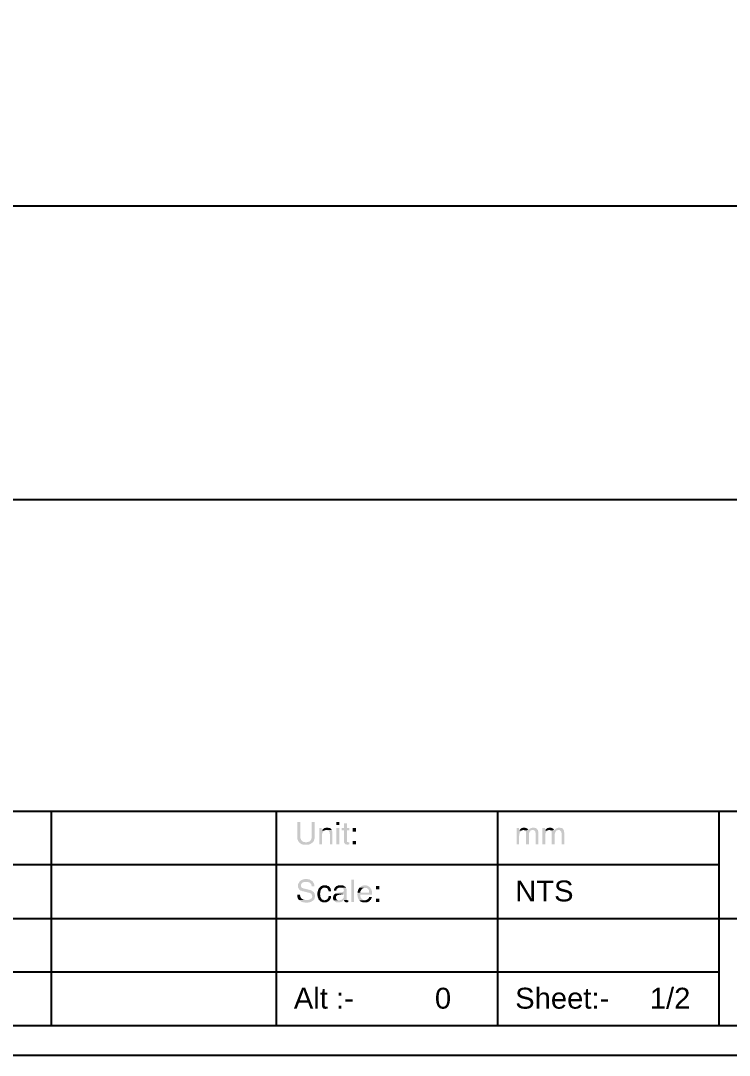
# Model space of a CAD drawing. Header units: millimetres. Extents: x 7018 to 13530, y 4187 to 5692.
# Drawn here: x 9097.4 to 9199.1, y 5394.6 to 5543.1 of the extents above; entities that cross this region are included whole.
import ezdxf

# ---------------------------------------------------------------- set-up
doc = ezdxf.new("R2010")
doc.units = ezdxf.units.MM
doc.styles.get("Standard").update_dxf_attribs({"font": 'arial.ttf'})

msp = doc.modelspace()

# ---------------------------------------------------------------- hatches: boundary and pattern name
at = {"transparency": 33554559}
for points in [[(9137.552, 5428.078), (9137.101, 5428.078), (9137.101, 5425.867), (9137.146, 5425.777), (9137.146, 5425.596), (9137.191, 5425.506), (9137.237, 5425.416), (9137.237, 5425.325), (9137.282, 5425.28), (9137.327, 5425.235), (9137.372, 5425.145), (9138.365, 5425.145), (9138.275, 5425.145), (9138.184, 5425.19), (9138.004, 5425.19), (9137.959, 5425.235), (9137.868, 5425.28), (9137.823, 5425.325), (9137.778, 5425.371), (9137.733, 5425.416), (9137.688, 5425.461), (9137.643, 5425.551), (9137.643, 5425.596), (9137.598, 5425.686), (9137.552, 5425.777), (9137.552, 5426.048)], [(9139.629, 5428.078), (9139.177, 5428.078), (9139.177, 5426.048), (9139.177, 5425.732), (9139.132, 5425.641), (9139.132, 5425.596), (9139.087, 5425.506), (9139.042, 5425.461), (9138.997, 5425.371), (9138.952, 5425.325), (9138.861, 5425.28), (9138.816, 5425.235), (9138.726, 5425.235), (9138.636, 5425.19), (9138.545, 5425.19), (9138.455, 5425.145), (9137.372, 5425.145), (9137.417, 5425.1), (9137.462, 5425.055), (9137.552, 5425.009), (9137.598, 5424.964), (9137.688, 5424.919), (9137.733, 5424.874), (9137.823, 5424.874), (9137.914, 5424.829), (9138.004, 5424.829), (9138.094, 5424.784), (9138.726, 5424.784), (9138.816, 5424.829), (9138.906, 5424.874), (9138.952, 5424.874), (9139.042, 5424.919), (9139.087, 5424.964), (9139.177, 5425.009), (9139.222, 5425.055), (9139.313, 5425.1), (9139.313, 5425.145), (9139.403, 5425.19), (9139.448, 5425.28), (9139.493, 5425.325), (9139.493, 5425.416), (9139.538, 5425.506), (9139.583, 5425.551), (9139.583, 5425.641), (9139.629, 5425.732), (9139.629, 5426.048)], [(9143.149, 5427.627), (9143.149, 5428.078), (9142.743, 5428.078), (9142.743, 5427.627)], [(9144.232, 5427.853), (9143.826, 5427.853), (9143.826, 5427.176), (9143.51, 5427.176), (9143.51, 5426.86), (9143.826, 5426.86), (9143.826, 5425.145), (9143.871, 5425.055), (9143.916, 5425.009), (9143.916, 5424.964), (9143.961, 5424.919), (9144.006, 5424.874), (9144.097, 5424.874), (9144.187, 5424.829), (9144.458, 5424.829), (9144.593, 5424.874), (9144.593, 5425.145), (9144.458, 5425.145), (9144.367, 5425.19), (9144.277, 5425.19), (9144.232, 5425.235), (9144.232, 5426.86), (9144.593, 5426.86), (9144.593, 5427.176), (9144.232, 5427.176)], [(9140.621, 5427.176), (9140.26, 5427.176), (9140.26, 5424.874), (9140.667, 5424.874), (9140.667, 5426.093), (9140.667, 5426.318), (9140.712, 5426.409), (9140.712, 5426.499), (9140.757, 5426.544), (9140.802, 5426.634), (9140.847, 5426.679), (9140.847, 5426.679), (9140.892, 5426.77), (9140.937, 5426.815), (9140.621, 5426.86)], [(9141.344, 5427.266), (9141.253, 5427.266), (9141.163, 5427.221), (9141.073, 5427.221), (9140.983, 5427.176), (9140.937, 5427.131), (9140.847, 5427.086), (9140.802, 5427.04), (9140.712, 5426.95), (9140.621, 5426.86), (9140.937, 5426.815), (9141.028, 5426.86), (9141.118, 5426.86), (9141.163, 5426.905), (9142.066, 5426.905), (9142.021, 5426.995), (9141.975, 5427.04), (9141.93, 5427.086), (9141.885, 5427.131), (9141.795, 5427.176), (9141.705, 5427.176), (9141.66, 5427.221), (9141.569, 5427.221), (9141.479, 5427.266)], [(9142.066, 5426.905), (9141.253, 5426.905), (9141.344, 5426.905), (9141.434, 5426.86), (9141.524, 5426.86), (9141.614, 5426.815), (9141.66, 5426.77), (9141.66, 5426.725), (9141.705, 5426.679), (9141.75, 5426.634), (9141.75, 5426.409), (9141.795, 5426.318), (9141.795, 5424.874), (9142.156, 5424.874), (9142.156, 5426.679), (9142.111, 5426.77), (9142.111, 5426.86)], [(9143.149, 5424.874), (9143.149, 5427.176), (9142.743, 5427.176), (9142.743, 5424.874)], [(9145.541, 5426.679), (9145.541, 5427.176), (9145.09, 5427.176), (9145.09, 5426.679)], [(9168.964, 5427.176), (9168.603, 5427.176), (9168.603, 5424.874), (9168.964, 5424.874), (9168.964, 5426.093), (9169.01, 5426.183), (9169.01, 5426.363), (9169.055, 5426.454), (9169.055, 5426.544), (9169.1, 5426.634), (9169.145, 5426.679), (9169.19, 5426.725), (9169.28, 5426.815), (9168.964, 5426.86)], [(9169.687, 5427.266), (9169.551, 5427.266), (9169.461, 5427.221), (9169.416, 5427.221), (9169.326, 5427.176), (9169.235, 5427.131), (9169.19, 5427.086), (9169.1, 5426.995), (9169.055, 5426.95), (9168.964, 5426.86), (9169.28, 5426.815), (9169.326, 5426.86), (9169.416, 5426.86), (9169.506, 5426.905), (9169.596, 5426.905), (9170.273, 5426.95), (9170.228, 5426.995), (9170.183, 5427.086), (9170.138, 5427.086), (9170.093, 5427.131), (9170.003, 5427.176), (9169.957, 5427.221), (9169.867, 5427.221), (9169.777, 5427.266)], [(9170.273, 5426.95), (9169.596, 5426.905), (9169.641, 5426.905), (9169.732, 5426.86), (9170.318, 5426.905)], [(9170.95, 5427.266), (9170.86, 5427.266), (9170.815, 5427.221), (9170.725, 5427.221), (9170.634, 5427.176), (9170.589, 5427.131), (9170.499, 5427.086), (9170.409, 5427.04), (9170.364, 5426.95), (9170.318, 5426.905), (9169.732, 5426.86), (9169.822, 5426.86), (9169.867, 5426.77), (9169.867, 5426.77), (9169.912, 5426.725), (9169.957, 5426.634), (9169.957, 5424.874), (9170.364, 5424.874), (9170.364, 5426.409), (9170.409, 5426.499), (9170.409, 5426.589), (9170.454, 5426.634), (9170.499, 5426.725), (9170.544, 5426.725), (9170.589, 5426.815), (9170.679, 5426.86), (9170.725, 5426.86), (9170.815, 5426.905), (9170.905, 5426.905), (9171.627, 5426.95), (9171.582, 5426.995), (9171.537, 5427.04), (9171.537, 5427.086), (9171.447, 5427.131), (9171.402, 5427.176), (9171.311, 5427.176), (9171.266, 5427.221), (9171.176, 5427.221), (9171.086, 5427.266)], [(9171.627, 5426.95), (9170.905, 5426.905), (9171.041, 5426.905), (9171.086, 5426.86), (9171.176, 5426.815), (9171.221, 5426.77), (9171.266, 5426.725), (9171.311, 5426.634), (9171.311, 5426.544), (9171.356, 5426.454), (9171.356, 5424.874), (9171.718, 5424.874), (9171.718, 5426.499), (9171.718, 5426.679), (9171.672, 5426.77), (9171.672, 5426.86)], [(9172.665, 5427.176), (9172.304, 5427.176), (9172.304, 5424.874), (9172.71, 5424.874), (9172.71, 5426.363), (9172.756, 5426.454), (9172.801, 5426.544), (9172.801, 5426.634), (9172.846, 5426.679), (9172.936, 5426.725), (9172.981, 5426.815), (9172.665, 5426.86)], [(9173.387, 5427.266), (9173.252, 5427.266), (9173.207, 5427.221), (9173.117, 5427.221), (9173.026, 5427.176), (9172.981, 5427.131), (9172.891, 5427.086), (9172.801, 5426.995), (9172.756, 5426.95), (9172.665, 5426.86), (9172.981, 5426.815), (9173.071, 5426.86), (9173.117, 5426.86), (9173.207, 5426.905), (9173.297, 5426.905), (9173.974, 5426.95), (9173.929, 5426.995), (9173.884, 5427.086), (9173.884, 5427.086), (9173.794, 5427.131), (9173.748, 5427.176), (9173.658, 5427.221), (9173.568, 5427.221), (9173.478, 5427.266)], [(9173.974, 5426.95), (9173.297, 5426.905), (9173.342, 5426.905), (9173.433, 5426.86), (9174.019, 5426.905)], [(9174.696, 5427.266), (9174.606, 5427.266), (9174.516, 5427.221), (9174.425, 5427.221), (9174.335, 5427.176), (9174.29, 5427.131), (9174.2, 5427.086), (9174.155, 5427.04), (9174.064, 5426.95), (9174.019, 5426.905), (9173.433, 5426.86), (9173.523, 5426.86), (9173.568, 5426.77), (9173.568, 5426.77), (9173.613, 5426.725), (9173.658, 5426.634), (9173.658, 5424.874), (9174.064, 5424.874), (9174.064, 5426.318), (9174.11, 5426.409), (9174.11, 5426.499), (9174.155, 5426.589), (9174.2, 5426.634), (9174.2, 5426.725), (9174.245, 5426.725), (9174.29, 5426.815), (9174.38, 5426.86), (9174.471, 5426.86), (9174.516, 5426.905), (9174.606, 5426.905), (9175.328, 5426.95), (9175.283, 5426.995), (9175.238, 5427.04), (9175.238, 5427.086), (9175.193, 5427.131), (9175.102, 5427.176), (9175.057, 5427.176), (9174.967, 5427.221), (9174.877, 5427.221), (9174.787, 5427.266)], [(9175.328, 5426.95), (9174.606, 5426.905), (9174.741, 5426.905), (9174.832, 5426.86), (9174.877, 5426.815), (9174.922, 5426.77), (9174.967, 5426.725), (9175.012, 5426.634), (9175.012, 5426.544), (9175.057, 5426.454), (9175.057, 5424.874), (9175.464, 5424.874), (9175.464, 5426.499), (9175.464, 5426.499), (9175.418, 5426.589), (9175.418, 5426.77), (9175.373, 5426.86)], [(9145.541, 5424.874), (9145.541, 5425.325), (9145.09, 5425.325), (9145.09, 5424.874)], [(9137.462, 5419.503), (9137.417, 5419.458), (9137.372, 5419.368), (9137.327, 5419.278), (9137.282, 5419.233), (9137.237, 5419.142), (9137.237, 5418.646), (9137.282, 5418.556), (9137.327, 5418.51), (9137.372, 5418.42), (9137.417, 5418.375), (9137.417, 5418.33), (9137.507, 5418.285), (9137.552, 5418.24), (9137.643, 5418.195), (9137.733, 5418.195), (9137.823, 5418.149), (9137.914, 5418.104), (9138.004, 5418.104), (9138.545, 5417.969), (9138.636, 5417.924), (9138.771, 5417.924), (9138.861, 5417.879), (9138.952, 5417.833), (9138.997, 5417.833), (9139.087, 5417.788), (9139.132, 5417.743), (9139.132, 5417.743), (9139.177, 5417.653), (9139.222, 5417.608), (9139.222, 5417.518), (9139.267, 5417.427), (9139.267, 5417.337), (9139.222, 5417.292), (9139.222, 5417.202), (9139.177, 5417.111), (9139.087, 5417.066), (9139.042, 5417.021), (9139.042, 5417.021), (9138.952, 5416.976), (9138.906, 5416.931), (9138.816, 5416.931), (9138.726, 5416.886), (9138.455, 5416.886), (9137.372, 5416.841), (9137.462, 5416.795), (9137.507, 5416.75), (9137.598, 5416.705), (9137.643, 5416.66), (9137.733, 5416.615), (9137.778, 5416.57), (9137.868, 5416.57), (9137.959, 5416.525), (9138.139, 5416.525), (9138.229, 5416.48), (9138.636, 5416.48), (9138.726, 5416.525), (9138.906, 5416.525), (9138.952, 5416.57), (9139.042, 5416.57), (9139.132, 5416.615), (9139.177, 5416.66), (9139.267, 5416.705), (9139.313, 5416.75), (9139.358, 5416.75), (9139.403, 5416.795), (9139.448, 5416.886), (9139.538, 5416.931), (9139.583, 5417.021), (9139.583, 5417.066), (9139.629, 5417.157), (9139.629, 5417.247), (9139.674, 5417.337), (9139.674, 5417.563), (9139.629, 5417.653), (9139.629, 5417.743), (9139.583, 5417.833), (9139.538, 5417.879), (9139.538, 5417.969), (9139.448, 5418.014), (9139.448, 5418.014), (9139.403, 5418.059), (9139.358, 5418.104), (9139.267, 5418.149), (9139.222, 5418.195), (9139.132, 5418.24), (9139.042, 5418.285), (9138.952, 5418.285), (9138.816, 5418.33), (9138.275, 5418.465), (9138.275, 5418.465), (9138.139, 5418.51), (9138.049, 5418.51), (9137.959, 5418.556), (9137.868, 5418.601), (9137.823, 5418.601), (9137.778, 5418.646), (9137.733, 5418.691), (9137.688, 5418.736), (9137.643, 5418.826), (9137.643, 5419.052), (9137.688, 5419.142), (9137.733, 5419.233), (9137.778, 5419.278), (9137.823, 5419.323), (9137.868, 5419.368), (9137.914, 5419.413), (9138.004, 5419.413), (9138.094, 5419.458), (9138.365, 5419.458)], [(9138.365, 5419.864), (9138.139, 5419.864), (9138.049, 5419.819), (9137.959, 5419.819), (9137.868, 5419.774), (9137.823, 5419.774), (9137.733, 5419.729), (9137.688, 5419.684), (9137.598, 5419.639), (9137.552, 5419.594), (9137.507, 5419.549), (9137.462, 5419.503), (9138.365, 5419.458), (9138.636, 5419.458), (9138.726, 5419.413), (9138.816, 5419.413), (9138.861, 5419.368), (9138.952, 5419.323), (9138.952, 5419.278), (9139.042, 5419.233), (9139.087, 5419.187), (9139.132, 5419.097), (9139.132, 5419.007), (9139.177, 5418.917), (9139.177, 5418.826), (9139.583, 5418.826), (9139.583, 5419.007), (9139.538, 5419.097), (9139.538, 5419.187), (9139.493, 5419.278), (9139.448, 5419.323), (9139.403, 5419.413), (9139.358, 5419.458), (9139.313, 5419.549), (9139.222, 5419.594), (9139.222, 5419.594), (9139.132, 5419.684), (9139.087, 5419.684), (9138.997, 5419.729), (9138.906, 5419.774), (9138.861, 5419.819), (9138.681, 5419.819), (9138.591, 5419.864), (9138.5, 5419.864)], [(9141.073, 5418.962), (9140.802, 5418.962), (9140.712, 5418.917), (9140.621, 5418.872), (9140.531, 5418.872), (9140.486, 5418.826), (9140.396, 5418.736), (9140.351, 5418.691), (9140.306, 5418.646), (9141.118, 5418.646), (9141.208, 5418.601), (9141.298, 5418.601), (9141.389, 5418.556), (9141.434, 5418.51), (9141.479, 5418.42), (9141.524, 5418.375), (9141.569, 5418.285), (9141.614, 5418.195), (9141.614, 5418.104), (9141.975, 5418.104), (9141.975, 5418.33), (9141.93, 5418.375), (9141.93, 5418.465), (9141.885, 5418.556), (9141.84, 5418.601), (9141.795, 5418.691), (9141.705, 5418.736), (9141.705, 5418.781), (9141.66, 5418.826), (9141.569, 5418.872), (9141.479, 5418.872), (9141.434, 5418.917), (9141.344, 5418.962), (9141.163, 5418.962)], [(9143.329, 5418.962), (9143.013, 5418.962), (9142.923, 5418.917), (9142.833, 5418.872), (9142.788, 5418.872), (9142.698, 5418.826), (9142.652, 5418.781), (9142.607, 5418.736), (9142.562, 5418.691), (9142.517, 5418.646), (9142.472, 5418.556), (9142.427, 5418.465), (9142.382, 5418.375), (9142.382, 5418.195), (9142.743, 5418.195), (9142.743, 5418.33), (9142.788, 5418.42), (9142.833, 5418.465), (9142.878, 5418.556), (9142.923, 5418.556), (9143.013, 5418.601), (9143.104, 5418.646), (9144.097, 5418.646), (9144.052, 5418.736), (9143.961, 5418.781), (9143.916, 5418.826), (9143.871, 5418.872), (9143.781, 5418.917), (9143.736, 5418.917), (9143.645, 5418.962), (9143.42, 5418.962)], [(9144.864, 5416.57), (9144.864, 5419.774), (9145.27, 5419.774), (9145.27, 5416.57)], [(9146.85, 5418.962), (9146.624, 5418.962), (9146.534, 5418.917), (9146.444, 5418.917), (9146.353, 5418.872), (9146.308, 5418.826), (9146.218, 5418.781), (9146.173, 5418.736), (9146.082, 5418.691), (9146.037, 5418.646), (9146.85, 5418.601), (9147.03, 5418.601), (9147.12, 5418.556), (9147.166, 5418.51), (9147.256, 5418.465), (9147.301, 5418.42), (9147.301, 5418.42), (9147.346, 5418.33), (9147.391, 5418.285), (9147.391, 5418.195), (9147.436, 5418.104), (9147.436, 5417.924), (9146.173, 5417.924), (9145.767, 5417.879), (9145.767, 5417.788), (9145.721, 5417.698), (9145.721, 5417.608), (9145.767, 5417.518), (9145.767, 5417.337), (9145.812, 5417.247), (9145.812, 5417.157), (9145.857, 5417.111), (9145.902, 5417.021), (9145.947, 5416.931), (9145.992, 5416.886), (9146.037, 5416.841), (9146.85, 5416.841), (9146.759, 5416.841), (9146.669, 5416.886), (9146.579, 5416.886), (9146.489, 5416.931), (9146.444, 5416.976), (9146.353, 5417.021), (9146.308, 5417.066), (9146.308, 5417.111), (9146.263, 5417.157), (9146.218, 5417.247), (9146.218, 5417.292), (9146.173, 5417.382), (9146.173, 5417.608), (9147.843, 5417.608), (9147.843, 5418.104), (9147.797, 5418.195), (9147.797, 5418.285), (9147.752, 5418.375), (9147.707, 5418.42), (9147.662, 5418.51), (9147.617, 5418.556), (9147.572, 5418.646), (9147.527, 5418.691), (9147.482, 5418.736), (9147.391, 5418.781), (9147.346, 5418.826), (9147.256, 5418.872), (9147.211, 5418.917), (9147.12, 5418.917), (9147.03, 5418.962), (9146.94, 5418.962)], [(9148.881, 5418.42), (9148.881, 5418.872), (9148.429, 5418.872), (9148.429, 5418.42)], [(9137.507, 5417.608), (9137.101, 5417.608), (9137.101, 5417.427), (9137.146, 5417.337), (9137.146, 5417.247), (9137.191, 5417.202), (9137.191, 5417.111), (9137.237, 5417.021), (9137.282, 5416.976), (9137.327, 5416.886), (9137.372, 5416.841), (9138.455, 5416.886), (9138.139, 5416.886), (9138.049, 5416.931), (9137.959, 5416.931), (9137.914, 5416.976), (9137.823, 5417.021), (9137.778, 5417.066), (9137.733, 5417.066), (9137.688, 5417.111), (9137.643, 5417.202), (9137.598, 5417.247), (9137.552, 5417.337), (9137.552, 5417.427), (9137.507, 5417.518)], [(9140.306, 5418.646), (9140.215, 5418.556), (9140.17, 5418.51), (9140.17, 5418.42), (9140.125, 5418.375), (9140.08, 5418.285), (9140.08, 5418.195), (9140.035, 5418.104), (9140.035, 5418.014), (9139.99, 5417.924), (9139.99, 5417.563), (9140.035, 5417.472), (9140.035, 5417.292), (9140.08, 5417.202), (9140.125, 5417.111), (9140.125, 5417.021), (9140.17, 5416.976), (9140.215, 5416.886), (9140.26, 5416.841), (9141.028, 5416.841), (9140.892, 5416.841), (9140.847, 5416.886), (9140.757, 5416.931), (9140.667, 5416.931), (9140.621, 5417.021), (9140.576, 5417.066), (9140.531, 5417.111), (9140.486, 5417.202), (9140.486, 5417.247), (9140.441, 5417.337), (9140.441, 5417.518), (9140.396, 5417.653), (9140.396, 5417.833), (9140.441, 5417.924), (9140.441, 5418.104), (9140.486, 5418.195), (9140.486, 5418.285), (9140.531, 5418.33), (9140.576, 5418.375), (9140.576, 5418.42), (9140.667, 5418.465), (9140.712, 5418.556), (9140.802, 5418.601), (9140.847, 5418.601), (9140.937, 5418.646), (9141.028, 5418.646)], [(9141.975, 5417.427), (9141.614, 5417.427), (9141.614, 5417.382), (9141.569, 5417.292), (9141.569, 5417.202), (9141.524, 5417.111), (9141.479, 5417.066), (9141.434, 5416.976), (9141.344, 5416.931), (9141.298, 5416.886), (9141.208, 5416.886), (9141.118, 5416.841), (9140.26, 5416.841), (9140.306, 5416.795), (9140.396, 5416.75), (9140.441, 5416.66), (9140.531, 5416.615), (9140.576, 5416.615), (9140.667, 5416.57), (9140.757, 5416.525), (9141.298, 5416.525), (9141.389, 5416.57), (9141.479, 5416.615), (9141.569, 5416.66), (9141.614, 5416.705), (9141.66, 5416.75), (9141.705, 5416.795), (9141.75, 5416.841), (9141.795, 5416.886), (9141.84, 5416.976), (9141.885, 5417.066), (9141.93, 5417.111), (9141.975, 5417.202), (9141.975, 5417.292)], [(9142.562, 5417.788), (9142.517, 5417.743), (9142.427, 5417.698), (9142.427, 5417.653), (9142.382, 5417.608), (9142.336, 5417.518), (9142.291, 5417.472), (9142.291, 5417.382), (9142.246, 5417.292), (9142.246, 5417.066), (9142.291, 5416.976), (9142.291, 5416.886), (9142.336, 5416.841), (9143.059, 5416.841), (9142.923, 5416.841), (9142.833, 5416.886), (9142.788, 5416.931), (9142.743, 5416.976), (9142.698, 5417.066), (9142.652, 5417.157), (9142.652, 5417.292), (9142.698, 5417.382), (9142.743, 5417.427), (9142.788, 5417.472), (9142.833, 5417.518), (9142.923, 5417.563), (9143.013, 5417.563), (9143.104, 5417.608), (9143.194, 5417.608), (9143.555, 5417.698), (9143.736, 5417.698), (9143.826, 5417.743)], [(9144.097, 5418.646), (9143.284, 5418.646), (9143.465, 5418.646), (9143.51, 5418.601), (9143.6, 5418.601), (9143.69, 5418.556), (9143.736, 5418.51), (9143.781, 5418.42), (9143.781, 5418.33), (9143.826, 5418.24), (9143.826, 5418.24), (9143.781, 5418.149), (9143.781, 5418.104), (9143.736, 5418.059), (9143.645, 5418.014), (9143.6, 5418.014), (9143.51, 5417.969), (9143.013, 5417.924), (9142.878, 5417.879), (9142.788, 5417.879), (9142.698, 5417.833), (9142.652, 5417.833), (9142.562, 5417.788), (9143.826, 5417.743), (9143.826, 5417.427), (9143.781, 5417.337), (9143.781, 5417.202), (9143.736, 5417.111), (9143.645, 5417.066), (9143.6, 5417.021), (9143.555, 5416.976), (9143.51, 5416.931), (9143.42, 5416.886), (9143.329, 5416.886), (9143.239, 5416.841), (9142.336, 5416.841), (9142.382, 5416.75), (9142.472, 5416.705), (9142.517, 5416.66), (9142.562, 5416.615), (9142.652, 5416.57), (9142.743, 5416.525), (9143.284, 5416.525), (9143.329, 5416.57), (9143.42, 5416.57), (9143.51, 5416.615), (9143.6, 5416.66), (9143.645, 5416.705), (9143.736, 5416.795), (9143.736, 5416.795), (9143.826, 5416.886), (9144.232, 5416.886), (9144.187, 5416.976), (9144.187, 5418.42), (9144.142, 5418.51), (9144.142, 5418.601)], [(9146.037, 5418.646), (9146.037, 5418.601), (9145.947, 5418.51), (9145.947, 5418.465), (9145.902, 5418.375), (9145.857, 5418.33), (9145.812, 5418.24), (9145.812, 5418.149), (9145.767, 5418.059), (9145.767, 5417.879), (9146.173, 5417.924), (9146.173, 5418.104), (9146.218, 5418.195), (9146.263, 5418.24), (9146.308, 5418.33), (9146.353, 5418.375), (9146.353, 5418.42), (9146.444, 5418.465), (9146.489, 5418.556), (9146.579, 5418.556), (9146.669, 5418.601), (9146.85, 5418.601)], [(9147.843, 5417.292), (9147.436, 5417.292), (9147.436, 5417.247), (9147.391, 5417.157), (9147.346, 5417.111), (9147.301, 5417.021), (9147.211, 5416.976), (9147.166, 5416.931), (9147.075, 5416.886), (9147.03, 5416.886), (9146.94, 5416.841), (9146.037, 5416.841), (9146.082, 5416.75), (9146.128, 5416.705), (9146.218, 5416.66), (9146.263, 5416.615), (9146.353, 5416.57), (9146.444, 5416.57), (9146.534, 5416.525), (9147.12, 5416.525), (9147.166, 5416.57), (9147.256, 5416.57), (9147.346, 5416.615), (9147.391, 5416.66), (9147.482, 5416.705), (9147.527, 5416.75), (9147.572, 5416.841), (9147.662, 5416.886), (9147.707, 5416.976), (9147.752, 5417.021), (9147.752, 5417.111), (9147.797, 5417.202)], [(9144.232, 5416.886), (9143.826, 5416.886), (9143.826, 5416.795), (9144.322, 5416.841), (9144.322, 5416.841)], [(9144.458, 5416.841), (9144.322, 5416.841), (9143.826, 5416.795), (9143.871, 5416.705), (9143.916, 5416.66), (9143.916, 5416.66), (9143.961, 5416.57), (9144.052, 5416.57), (9144.142, 5416.525), (9144.322, 5416.525), (9144.367, 5416.57), (9144.458, 5416.57)], [(9148.881, 5416.57), (9148.881, 5417.066), (9148.429, 5417.066), (9148.429, 5416.57)]]:
    msp.add_hatch(color=256, dxfattribs=at).paths.add_polyline_path(points)

# ---------------------------------------------------------------- linework, layer by layer
for p, q in [((8901.493, 5516.517), (9297.931, 5516.517)), ((8901.493, 5474.345), (9297.931, 5474.345)), ((8888.675, 5398.833), (9297.931, 5398.833))]:
    msp.add_line(p, q)
msp.add_lwpolyline([(9301.969, 5394.574), (9301.969, 5691.574), (8881.969, 5691.574), (8881.969, 5394.574)], close=True)
for points in [[(8901.493, 5429.613), (9297.931, 5429.613)], [(9101.763, 5429.613), (9101.763, 5398.833)], [(9134.077, 5429.613), (9134.077, 5398.833)], [(9165.85, 5429.613), (9165.85, 5398.833)], [(9197.623, 5429.613), (9197.623, 5398.833)], [(8901.493, 5421.941), (9197.623, 5421.941)], [(8901.493, 5414.223), (9250.563, 5414.223)], [(8901.493, 5406.55), (9197.623, 5406.55)]]:
    msp.add_lwpolyline(points)

# ---------------------------------------------------------------- texts
at = {"width": 34.34827, "attachment_point": 5}
for s, insert, char_height in [('\\pxql;NTS', (9185.567, 5418.138), 2.9997), ('\\pxql;Alt :-          0', (9153.794, 5402.748), 2.99966), ('\\pxql;Sheet:-     1/2', (9185.567, 5402.748), 2.99966)]:
    msp.add_mtext(s, dxfattribs=dict(at, insert=insert, char_height=char_height))

doc.saveas('drawing.dxf')
